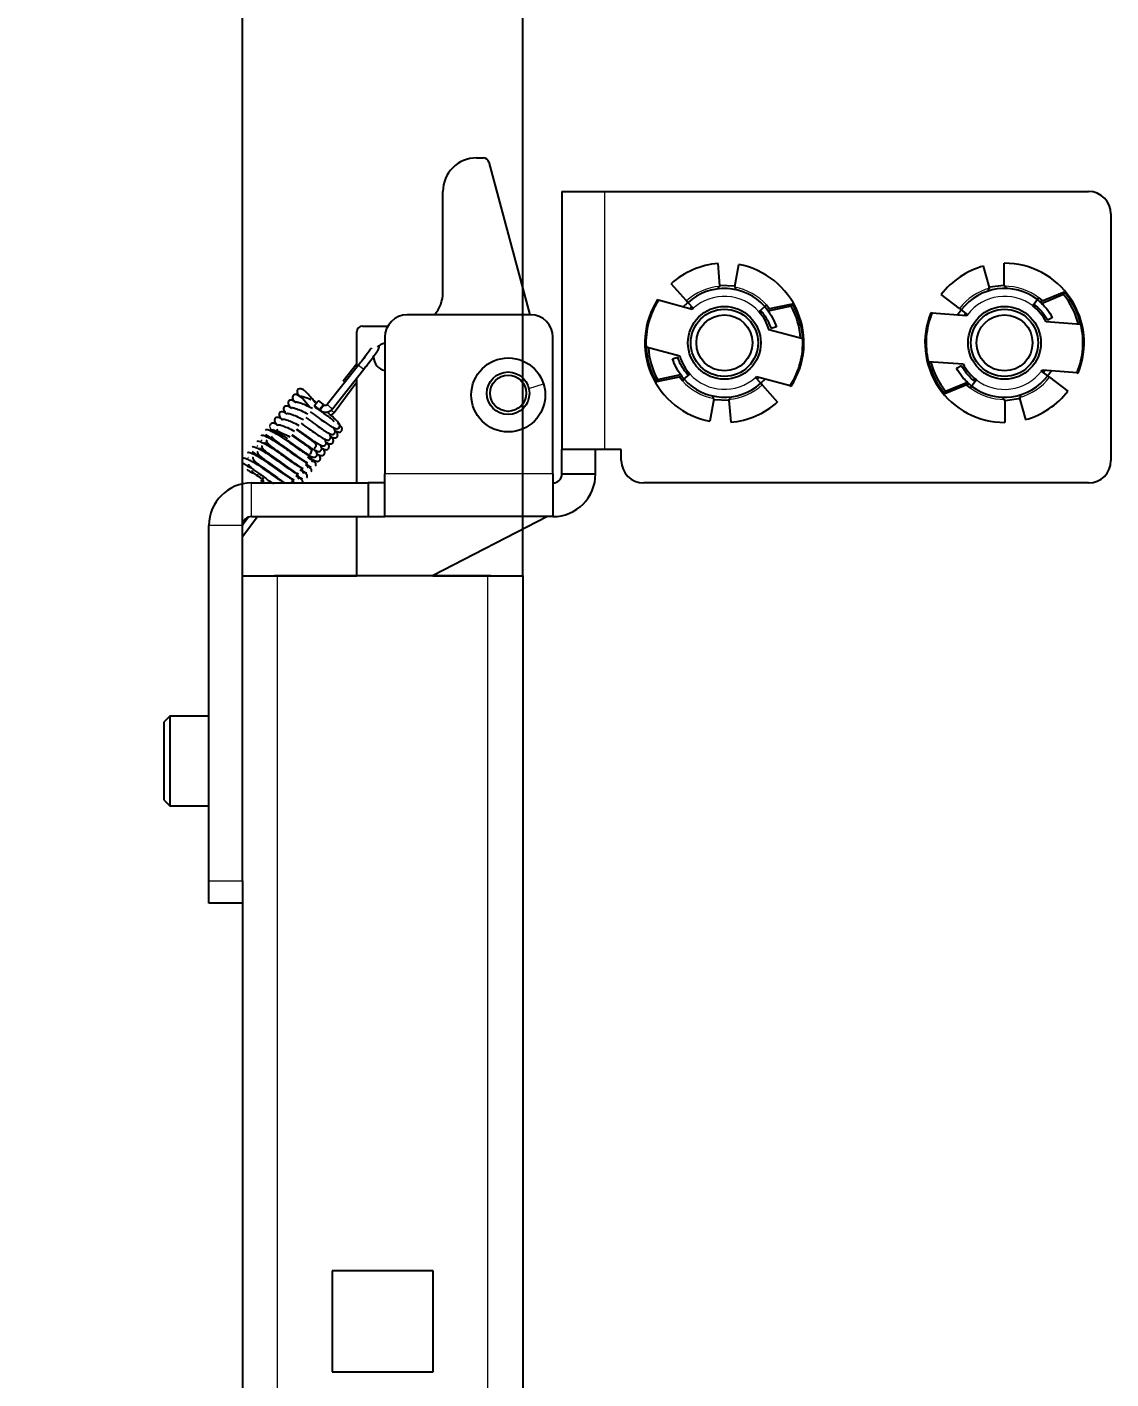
# Model space of a CAD drawing. Header units: millimetres. Extents: x -1019 to 1271, y -273 to 1986.
# Drawn here: x 104.4 to 201.1, y 1744.6 to 1865.2 of the extents above; entities that cross this region are included whole.
import ezdxf

# ---------------------------------------------------------------- set-up
doc = ezdxf.new("R2010")
doc.units = ezdxf.units.MM
doc.layers.add('FORMAT', color=7, linetype='Continuous')
doc.styles.add('SLDTEXTSTYLE0', font='TXT', dxfattribs={"width": 0.75})
doc.dimstyles.new('SLDDIMSTYLE1', dxfattribs={"dimtxt": 20, "dimasz": 10, "dimexe": 0, "dimexo": 0.0625, "dimgap": 5, "dimtad": 2, "dimdec": 1, "dimrnd": 1e-09, "dimzin": 12, "dimdsep": 46, "dimtxsty": 'SLDTEXTSTYLE0', "dimsah": 1, "dimcen": 0.09, "dimadec": 0, "dimazin": 3, "dimtfac": 1, "dimtmove": 0, "dimatfit": 0, "dimfxl": 0, "dimfrac": 2, "dimtolj": 1, "dimtzin": 12, "dimarcsym": 0})

# ---------------------------------------------------------------- blocks, each defined once
blk = doc.blocks.new('_D_6')
at = {"layer": 'FORMAT'}
for p, q in [((123.6, 1816.26), (123.6, 1882.36)), ((148.6, 1816.26), (148.6, 1882.36)), ((123.6, 1881.36), (104.37, 1881.36)), ((123.6, 1881.36), (148.6, 1881.36)), ((148.6, 1881.36), (167.83, 1881.36))]:
    blk.add_line(p, q, dxfattribs=at)
for points in [[(123.6, 1881.36), (113.6, 1882.9), (113.6, 1879.82)], [(148.6, 1881.36), (158.6, 1879.82), (158.6, 1882.9)]]:
    blk.add_solid(points, dxfattribs=at)
at = {"layer": 'FORMAT', "insert": (121.32, 1907.14), "char_height": 20, "attachment_point": 1, "style": 'SLDTEXTSTYLE0'}
blk.add_mtext('25', dxfattribs=at)

msp = doc.modelspace()

# ---------------------------------------------------------------- linework, layer by layer
at = {"color": 7, "linetype": 'Continuous', "lineweight": 25}
for p, q in [((144.48, 1853.55), (145.1, 1853.55)), ((145.58, 1853.18), (149.25, 1839.55)), ((141.48, 1841.55), (141.48, 1850.55)), ((152.1, 1850.55), (152.1, 1827.55)), ((152.1, 1850.55), (155.9, 1850.55)), ((155.9, 1850.55), (199.1, 1850.55)), ((201.1, 1848.55), (201.1, 1826.55)), ((166.19, 1842.14), (166.04, 1844.13)), ((167.53, 1842.07), (167.89, 1844.03)), ((190.26, 1841.98), (189.73, 1843.9)), ((191.58, 1842.16), (191.57, 1844.15)), ((163.22, 1840.8), (161.84, 1842.32)), ((167.48, 1842.11), (166.25, 1842.17)), ((191.52, 1842.18), (190.3, 1842.02)), ((160.76, 1840.83), (160.64, 1840.91)), ((163.72, 1840.04), (160.72, 1840.85)), ((162.92, 1840.26), (163.35, 1840.65)), ((163.22, 1840.8), (163.35, 1840.65)), ((163.35, 1840.65), (163.82, 1840.13)), ((187.58, 1840.11), (185.95, 1841.35)), ((194.54, 1840.91), (194.11, 1840.35)), ((194.66, 1841.07), (194.54, 1840.91)), ((194.66, 1841.07), (194.98, 1840.79)), ((194.75, 1840.7), (196.91, 1841.6)), ((196.85, 1841.36), (194.9, 1840.54)), ((196.85, 1841.36), (196.91, 1841.6)), ((149.3, 1839.55), (138.3, 1839.55)), ((163.69, 1840.28), (163.49, 1840.1)), ((170.2, 1840.29), (169.68, 1839.83)), ((169.97, 1839.76), (169.77, 1839.72)), ((169.79, 1839.93), (169.84, 1839.94)), ((170.35, 1840.43), (170.2, 1840.29)), ((170.35, 1840.43), (170.62, 1840.1)), ((170.37, 1840.05), (172.67, 1840.54)), ((172.56, 1840.31), (170.49, 1839.87)), ((172.56, 1840.31), (172.67, 1840.54)), ((185.16, 1839.69), (185.03, 1839.74)), ((188.22, 1839.46), (185.12, 1839.69)), ((187.38, 1839.52), (187.74, 1839.99)), ((187.58, 1840.11), (187.74, 1839.99)), ((187.74, 1839.99), (188.3, 1839.56)), ((188.14, 1839.68), (187.98, 1839.47)), ((188.22, 1839.62), (188.07, 1839.47)), ((194.2, 1840.47), (194.25, 1840.49)), ((194.41, 1840.34), (194.22, 1840.26)), ((134.3, 1838.55), (136.57, 1838.55)), ((173.59, 1837.4), (170.58, 1838.21)), ((171.24, 1838.47), (170.76, 1838.32)), ((198.4, 1838.69), (195.3, 1838.93)), ((195.89, 1839.3), (195.45, 1839.07)), ((133.8, 1834.87), (133.8, 1838.05)), ((136.3, 1837.55), (136.3, 1825.35)), ((151.3, 1825.35), (151.3, 1837.55)), ((159.61, 1836.69), (162.61, 1835.89)), ((161.96, 1835.63), (162.44, 1835.77)), ((133.95, 1835.07), (131.16, 1831.54)), ((131.63, 1831.17), (134.42, 1834.7)), ((133.8, 1835.18), (132.58, 1833.64)), ((134.42, 1834.7), (134.42, 1834.7)), ((184.79, 1835.4), (187.9, 1835.17)), ((187.3, 1834.79), (187.75, 1835.02)), ((195.46, 1834.11), (194.9, 1834.53)), ((194.97, 1834.48), (195.13, 1834.63)), ((194.98, 1834.64), (198.08, 1834.41)), ((195.06, 1834.41), (195.22, 1834.62)), ((195.81, 1834.58), (195.46, 1834.11)), ((131.78, 1830.85), (133.8, 1833.58)), ((133.8, 1824.55), (133.8, 1833.9)), ((162.83, 1834.05), (160.53, 1833.56)), ((160.53, 1833.56), (160.63, 1833.78)), ((160.63, 1833.78), (162.71, 1834.23)), ((162.85, 1833.67), (162.58, 1833.99)), ((162.85, 1833.67), (162.99, 1833.8)), ((162.99, 1833.8), (163.51, 1834.27)), ((163.23, 1834.34), (163.42, 1834.38)), ((163.4, 1834.17), (163.35, 1834.16)), ((169.84, 1833.44), (169.38, 1833.96)), ((169.47, 1834.05), (172.48, 1833.25)), ((169.51, 1833.82), (169.7, 1833.99)), ((170.28, 1833.84), (169.84, 1833.44)), ((169.98, 1833.3), (169.84, 1833.44)), ((188.45, 1833.4), (186.28, 1832.49)), ((186.34, 1832.73), (188.3, 1833.55)), ((188.66, 1833.19), (189.08, 1833.75)), ((188.79, 1833.76), (188.97, 1833.83)), ((188.99, 1833.63), (188.94, 1833.61)), ((195.62, 1833.99), (195.46, 1834.11)), ((195.62, 1833.99), (197.25, 1832.75)), ((198.04, 1834.41), (198.17, 1834.35)), ((169.98, 1833.3), (171.35, 1831.77)), ((172.43, 1833.26), (172.55, 1833.18)), ((186.28, 1832.49), (186.34, 1832.73)), ((188.54, 1833.03), (188.21, 1833.3)), ((188.54, 1833.03), (188.66, 1833.19)), ((192.94, 1832.11), (193.46, 1830.2)), ((130.04, 1831.41), (130.43, 1831.1)), ((130.8, 1831.57), (130.41, 1831.88)), ((130.43, 1831.1), (130.51, 1831.03)), ((130.88, 1831.5), (130.8, 1831.57)), ((131.16, 1831.54), (131.16, 1831.54)), ((165.67, 1832.02), (165.31, 1830.07)), ((165.72, 1831.99), (166.95, 1831.93)), ((167, 1831.95), (167.16, 1829.97)), ((191.62, 1831.93), (191.62, 1829.95)), ((191.67, 1831.91), (192.89, 1832.08)), ((126.12, 1829.78), (126.07, 1829.75)), ((125.67, 1828.9), (125.72, 1828.85)), ((126.07, 1829.41), (126.13, 1829.36)), ((124.47, 1827.37), (124.51, 1827.32)), ((124.87, 1827.88), (124.92, 1827.83)), ((125.27, 1828.39), (125.32, 1828.34)), ((125.56, 1827.32), (125.54, 1827.45)), ((125.96, 1827.84), (125.94, 1827.97)), ((126.36, 1828.35), (126.34, 1828.48)), ((155.9, 1827.55), (152.1, 1827.55)), ((152.1, 1825.35), (152.1, 1827.55)), ((155.1, 1825.35), (155.1, 1827.55)), ((157.4, 1827.55), (155.9, 1827.55)), ((157.4, 1826.55), (157.4, 1827.55)), ((123.66, 1826.35), (123.71, 1826.3)), ((124.06, 1826.86), (124.11, 1826.81)), ((124.76, 1826.29), (124.74, 1826.43)), ((125.16, 1826.8), (125.14, 1826.94)), ((123.98, 1825.77), (124.03, 1825.73)), ((124.9, 1825.21), (125.29, 1824.91)), ((125.29, 1824.91), (125.37, 1824.85)), ((136.3, 1821.55), (136.3, 1825.35)), ((151.3, 1825.35), (151.3, 1821.55)), ((152.1, 1825.35), (155.1, 1825.35)), ((124.4, 1824.55), (134.8, 1824.55)), ((125.27, 1824.68), (125.4, 1824.58)), ((125.4, 1824.56), (125.39, 1824.55)), ((126.02, 1824.55), (126.03, 1824.7)), ((134.8, 1824.55), (134.8, 1821.55)), ((136.3, 1824.55), (134.8, 1824.55)), ((199.1, 1824.55), (159.4, 1824.55)), ((124.12, 1821.5), (123.6, 1820.79)), ((123.66, 1821.06), (123.92, 1821.39)), ((123.71, 1819.93), (124.9, 1821.54)), ((124.4, 1821.55), (134.8, 1821.55)), ((133.8, 1816.25), (133.8, 1821.55)), ((134.8, 1821.55), (136.3, 1821.55)), ((151.3, 1821.55), (136.3, 1821.55)), ((150.8, 1821.55), (140.56, 1816.25)), ((120.6, 1789.05), (120.6, 1820.75)), ((123.6, 1789.05), (123.6, 1820.75)), ((123.6, 1819.78), (123.71, 1819.93)), ((123.71, 1819.93), (123.71, 1819.93)), ((123.6, 1816.25), (126.7, 1816.25)), ((126.7, 1816.26), (126.45, 1816.25)), ((126.7, 1816.26), (133.8, 1816.26)), ((145.5, 1816.25), (126.7, 1816.25)), ((140.58, 1816.26), (145.5, 1816.26)), ((145.5, 1816.25), (148.6, 1816.25)), ((148.6, 1816.25), (148.6, -55.38)), ((117.1, 1803.75), (116.6, 1803.25)), ((116.6, 1796.25), (116.6, 1803.25)), ((120.6, 1803.75), (117.1, 1803.75)), ((117.1, 1803.75), (117.1, 1795.75)), ((116.6, 1796.25), (117.1, 1795.75)), ((117.1, 1795.75), (120.6, 1795.75)), ((120.6, 1787.05), (120.6, 1789.05)), ((123.6, 1789.05), (123.6, 1787.05)), ((123.6, 1787.05), (120.6, 1787.05)), ((123.6, 1787.05), (123.6, -47.75)), ((140.6, 1754.25), (131.6, 1754.25)), ((131.6, 1754.25), (131.6, 1745.25)), ((140.6, 1745.25), (140.6, 1754.25)), ((131.6, 1745.25), (140.6, 1745.25))]:
    msp.add_line(p, q, dxfattribs=at)
at = {"color": 8, "linetype": 'Continuous', "lineweight": 18}
for p, q in [((155.9, 1850.55), (155.9, 1827.55)), ((133.95, 1835.07), (133.95, 1835.07)), ((149.15, 1832.98), (150.46, 1833.39)), ((151.3, 1825.35), (136.3, 1825.35)), ((124.4, 1821.55), (124.4, 1824.55)), ((123.6, 1820.75), (120.6, 1820.75)), ((126.7, 1816.25), (126.7, 1816.26)), ((126.7, 1816.25), (126.7, -43.13)), ((145.5, 1816.25), (145.5, 1816.26)), ((145.5, -58.28), (145.5, 1816.25)), ((120.6, 1789.05), (123.6, 1789.05))]:
    msp.add_line(p, q, dxfattribs=at)
at = {"color": 7, "linetype": 'Continuous', "lineweight": 25, "flags": 128}
for points in [[(130.04, 1831.41), (130.04, 1831.44), (130.06, 1831.5), (130.12, 1831.58), (130.18, 1831.67), (130.26, 1831.76), (130.33, 1831.83), (130.38, 1831.87), (130.41, 1831.88), (130.41, 1831.88)], [(124.89, 1821.55), (124.9, 1821.54), (124.89, 1821.55)]]:
    msp.add_lwpolyline(points, dxfattribs=at)
at = {"color": 8, "linetype": 'Continuous', "lineweight": 18, "flags": 128}
for points in [[(130.43, 1831.1), (130.43, 1831.1), (130.45, 1831.11), (130.49, 1831.16), (130.56, 1831.23), (130.63, 1831.32), (130.7, 1831.41), (130.76, 1831.49), (130.79, 1831.54), (130.8, 1831.57), (130.8, 1831.57)], [(125.4, 1824.56), (125.4, 1824.56), (125.42, 1824.55)]]:
    msp.add_lwpolyline(points, dxfattribs=at)
at = {"color": 7, "linetype": 'Continuous', "lineweight": 25}
for centre, radius in [((166.6, 1837.05), 3.25), ((166.6, 1837.05), 3), ((166.6, 1837.05), 2.5), ((191.6, 1837.05), 3.25), ((191.6, 1837.05), 3), ((191.6, 1837.05), 2.5), ((147.31, 1832.4), 3.3), ((147.3, 1832.55), 1.9), ((147.3, 1832.55), 1.61)]:
    msp.add_circle(centre, radius, dxfattribs=at)
for centre, radius, start, end in [((144.48, 1850.55), 3, 90, 180), ((145.1, 1853.05), 0.5, 15.0795, 90), ((199.1, 1848.55), 2, 0, 90), ((166.6, 1837.05), 7.1, 94.5192, 132.0192), ((166.6, 1837.05), 7.1, 327.0192, 79.5192), ((191.6, 1837.05), 7.1, 105.2121, 142.7121), ((191.6, 1837.05), 7.1, 337.7121, 90.2121), ((166.6, 1837.05), 4.85, 42.0192, 132.0192), ((191.6, 1837.05), 4.85, 52.7121, 142.7121), ((138.48, 1841.55), 3, 318.1897, 0), ((166.6, 1837.05), 7.1, 147.0192, 259.5192), ((166.6, 1837.05), 7, 147.1321, 182.9064), ((191.6, 1837.05), 6.8, 14.1439, 39.3765), ((191.6, 1837.05), 7, 13.5992, 40.5992), ((138.3, 1837.55), 2, 90, 180), ((149.3, 1837.55), 2, 0, 90), ((166.6, 1837.05), 4.15, 132.0192, 133.8162), ((166.6, 1837.05), 4.15, 16.2223, 42.0192), ((166.6, 1837.05), 6.8, 3.4511, 28.6836), ((166.6, 1837.05), 7, 2.9064, 29.9064), ((191.6, 1837.05), 7.1, 157.7121, 270.2121), ((191.6, 1837.05), 7, 157.825, 193.5992), ((191.6, 1837.05), 4.15, 142.7121, 144.5091), ((191.6, 1837.05), 4.15, 26.9151, 52.7121), ((134.3, 1838.05), 0.5, 90, 180), ((191.6, 1837.05), 7, 337.825, 13.5992), ((136.55, 1835.8), 1.25, 101.537, 137.2226), ((166.6, 1837.05), 7, 327.1321, 2.9064), ((136.55, 1835.8), 1.25, 180, 258.463), ((166.6, 1837.05), 7, 182.9064, 209.9064), ((166.6, 1837.05), 6.8, 183.4511, 208.6836), ((166.6, 1837.05), 4.15, 196.2223, 222.0192), ((191.6, 1837.05), 7, 193.5992, 220.5992), ((191.6, 1837.05), 6.8, 194.1439, 219.3765), ((191.6, 1837.05), 4.15, 206.9151, 232.7121), ((191.6, 1837.05), 4.15, 322.7121, 324.5091), ((135.2, 1836.74), 4.05, 229.7314, 232.4533), ((166.6, 1837.05), 4.85, 222.0192, 312.0192), ((166.6, 1837.05), 4.15, 312.0192, 313.8162), ((191.6, 1837.05), 4.85, 232.7121, 322.7121), ((191.6, 1837.05), 7.1, 285.2121, 322.7121), ((166.6, 1837.05), 7.1, 274.5192, 312.0192), ((159.4, 1826.55), 2, 180, 270), ((199.1, 1826.55), 2, 270, 0), ((151.3, 1825.35), 3.8, 270, 0), ((151.3, 1825.35), 0.8, 270, 0), ((124.4, 1820.75), 3.8, 90, 180), ((124.4, 1820.75), 0.8, 90, 180), ((145.5, 1813.16), 3.1, 85.3967, 90)]:
    msp.add_arc(centre, radius, start, end, dxfattribs=at)
at = {"color": 8, "linetype": 'Continuous', "lineweight": 18}
for centre, radius, start, end in [((166.6, 1837.05), 5.05, 94.5192, 132.0192), ((166.6, 1837.05), 5.05, 42.0192, 79.5192), ((191.6, 1837.05), 5.05, 105.2121, 142.7121), ((191.6, 1837.05), 5.05, 52.7121, 90.2121), ((166.6, 1837.05), 4.15, 42.0192, 132.0192), ((191.6, 1837.05), 4.15, 52.7121, 142.7121), ((145, 1848.57), 17.44, 230.7113, 232.6809), ((191.6, 1837.05), 4.15, 232.7121, 322.7121), ((166.6, 1837.05), 5.05, 222.0192, 259.5192), ((166.6, 1837.05), 4.15, 222.0192, 312.0192), ((191.6, 1837.05), 5.05, 285.2121, 322.7121), ((166.6, 1837.05), 5.05, 274.5192, 312.0192), ((191.6, 1837.05), 5.05, 232.7121, 270.2121), ((128.53, 1832.98), 2.78, 315.5111, 327.8892), ((142.07, 1844.87), 17.22, 230.7026, 232.6978), ((137.33, 1838.79), 9.69, 233.0415, 235.052), ((126.31, 1829.6), 0.295, 115.8344, 267.3472), ((124.31, 1825.95), 1.43, 313.3522, 323.8809), ((124.37, 1825.9), 1.45, 313.3721, 323.9619), ((125.25, 1822.22), 2.75, 233.1851, 236.0311)]:
    msp.add_arc(centre, radius, start, end, dxfattribs=at)
at = {"color": 7, "linetype": 'Continuous', "lineweight": 25}
for points, knots in [([(166.05, 1841.87), (166.09, 1842.01), (166.14, 1842.18), (166.23, 1842.12), (166.25, 1842.11)], [0, 0, 0, 0, 0.832234, 1, 1, 1, 1]), ([(167.65, 1841.78), (167.62, 1841.93), (167.59, 1842.11), (167.49, 1842.05), (167.47, 1842.05)], [0, 0, 0, 0, 0.832234, 1, 1, 1, 1]), ([(190.16, 1841.68), (190.18, 1841.83), (190.19, 1842.01), (190.3, 1841.96), (190.31, 1841.96)], [0, 0, 0, 0, 0.832234, 1, 1, 1, 1]), ([(191.75, 1841.9), (191.7, 1842.03), (191.63, 1842.2), (191.54, 1842.13), (191.53, 1842.12)], [0, 0, 0, 0, 0.832234, 1, 1, 1, 1]), ([(194.54, 1840.91), (194.83, 1840.64), (195.35, 1840.17), (195.73, 1839.57), (195.89, 1839.3)], [0, 0, 0, 0, 0.559866, 1, 1, 1, 1]), ([(169.83, 1839.96), (170.05, 1839.68), (170.44, 1839.18), (170.66, 1838.58), (170.76, 1838.32)], [0, 0, 0, 0, 0.559785, 1, 1, 1, 1]), ([(170.2, 1840.29), (170.44, 1839.98), (170.87, 1839.42), (171.12, 1838.76), (171.24, 1838.47)], [0, 0, 0, 0, 0.559866, 1, 1, 1, 1]), ([(194.23, 1840.51), (194.5, 1840.27), (194.98, 1839.85), (195.3, 1839.31), (195.45, 1839.07)], [0, 0, 0, 0, 0.5597848, 1, 1, 1, 1]), ([(135.1, 1836.61), (135.08, 1836.57), (135, 1836.45), (134.73, 1836.08), (134.35, 1835.57), (134.07, 1835.22), (133.95, 1835.07)], [0, 0, 0, 0, 0.120445, 0.428404, 0.764758, 1, 1, 1, 1]), ([(134.42, 1834.7), (134.51, 1834.81), (134.77, 1835.14), (135.18, 1835.67), (135.55, 1836.18), (135.7, 1836.42), (135.76, 1836.53), (135.78, 1836.6), (135.79, 1836.68), (135.78, 1836.73), (135.77, 1836.76)], [0, 0, 0, 0, 0.122972, 0.357795, 0.597296, 0.840144, 0.906241, 0.947144, 0.977555, 1, 1, 1, 1]), ([(163.37, 1834.14), (163.15, 1834.42), (162.75, 1834.92), (162.53, 1835.51), (162.44, 1835.77)], [0, 0, 0, 0, 0.5597848, 1, 1, 1, 1]), ([(162.99, 1833.8), (162.76, 1834.12), (162.33, 1834.68), (162.07, 1835.34), (161.96, 1835.63)], [0, 0, 0, 0, 0.559866, 1, 1, 1, 1]), ([(188.66, 1833.19), (188.37, 1833.45), (187.84, 1833.93), (187.47, 1834.53), (187.3, 1834.79)], [0, 0, 0, 0, 0.559866, 1, 1, 1, 1]), ([(188.96, 1833.59), (188.69, 1833.82), (188.22, 1834.24), (187.89, 1834.78), (187.75, 1835.02)], [0, 0, 0, 0, 0.559785, 1, 1, 1, 1]), ([(129.54, 1831.37), (129.35, 1831.61), (129.05, 1832), (128.65, 1832.34), (128.35, 1832.46), (128.16, 1832.43), (128.07, 1832.31), (128.04, 1832.06), (128.19, 1831.89), (128.28, 1831.77)], [0, 0, 0, 0, 0.254321, 0.402331, 0.510907, 0.662194, 0.742939, 0.830862, 1, 1, 1, 1]), ([(130.09, 1831.7), (129.85, 1832.01), (129.51, 1832.46), (129.06, 1832.85), (128.75, 1832.97), (128.56, 1832.94), (128.47, 1832.82), (128.44, 1832.57), (128.59, 1832.4), (128.68, 1832.28)], [0, 0, 0, 0, 0.298435, 0.437746, 0.539892, 0.682205, 0.758172, 0.840902, 1, 1, 1, 1]), ([(128.78, 1832.3), (128.77, 1832.3), (128.75, 1832.28), (128.85, 1832.3), (129.15, 1832.22), (129.47, 1832.1), (129.68, 1832), (129.7, 1831.99)], [0, 0, 0, 0, 0.021612, 0.277034, 0.594005, 0.961278, 1, 1, 1, 1]), ([(130.29, 1831.64), (130.17, 1831.74), (129.97, 1831.92), (129.8, 1832.07), (129.73, 1832.13)], [0, 0, 0, 0, 0.5956653, 1, 1, 1, 1]), ([(165.55, 1832.31), (165.58, 1832.17), (165.61, 1831.99), (165.71, 1832.04), (165.72, 1832.05)], [0, 0, 0, 0, 0.832234, 1, 1, 1, 1]), ([(167.15, 1832.23), (167.11, 1832.09), (167.06, 1831.91), (166.96, 1831.98), (166.95, 1831.99)], [0, 0, 0, 0, 0.832234, 1, 1, 1, 1]), ([(191.45, 1832.2), (191.5, 1832.06), (191.56, 1831.89), (191.65, 1831.96), (191.67, 1831.97)], [0, 0, 0, 0, 0.832234, 1, 1, 1, 1]), ([(193.03, 1832.41), (193.02, 1832.27), (193, 1832.09), (192.9, 1832.13), (192.88, 1832.14)], [0, 0, 0, 0, 0.832234, 1, 1, 1, 1]), ([(127.59, 1830.66), (127.53, 1830.71), (127.39, 1830.84), (127.14, 1830.93), (126.95, 1830.9), (126.86, 1830.77), (126.84, 1830.55), (126.97, 1830.39), (127.05, 1830.29)], [0, 0, 0, 0, 0.121175, 0.288044, 0.520616, 0.644684, 0.779737, 1, 1, 1, 1]), ([(128, 1831.17), (127.94, 1831.22), (127.79, 1831.35), (127.54, 1831.44), (127.35, 1831.41), (127.27, 1831.28), (127.24, 1831.07), (127.36, 1830.91), (127.44, 1830.82)], [0, 0, 0, 0, 0.122989, 0.292154, 0.527908, 0.653694, 0.790632, 1, 1, 1, 1]), ([(128.4, 1831.67), (128.34, 1831.73), (128.2, 1831.86), (127.95, 1831.95), (127.75, 1831.92), (127.67, 1831.8), (127.64, 1831.58), (127.76, 1831.44), (127.83, 1831.35)], [0, 0, 0, 0, 0.124856, 0.296386, 0.535417, 0.662971, 0.801849, 1, 1, 1, 1]), ([(127.98, 1831.28), (128, 1831.28), (128.03, 1831.27), (128.34, 1831.21), (128.83, 1831.01), (129.23, 1830.81), (129.44, 1830.71)], [0, 0, 0, 0, 0.148836, 0.396558, 0.683727, 1, 1, 1, 1]), ([(128.39, 1831.79), (128.4, 1831.78), (128.44, 1831.78), (128.75, 1831.72), (129.23, 1831.52), (129.63, 1831.32), (129.84, 1831.22)], [0, 0, 0, 0, 0.149242, 0.397523, 0.685271, 1, 1, 1, 1]), ([(131.78, 1830.01), (131.76, 1830.04), (131.73, 1830.12), (131.5, 1830.29), (131.19, 1830.52), (130.85, 1830.76), (130.45, 1831.05), (130.16, 1831.26), (130.01, 1831.36)], [0, 0, 0, 0, 0.134267, 0.352185, 0.489336, 0.645657, 0.817803, 1, 1, 1, 1]), ([(130.51, 1831.03), (130.6, 1830.98), (130.77, 1830.87), (131.08, 1830.85), (131.37, 1830.93), (131.55, 1831.06), (131.62, 1831.15), (131.63, 1831.17)], [0, 0, 0, 0, 0.241852, 0.482958, 0.724075, 0.954441, 1, 1, 1, 1]), ([(131.16, 1831.54), (131.15, 1831.52), (131.11, 1831.48), (131.04, 1831.46), (130.96, 1831.46), (130.91, 1831.48), (130.89, 1831.5), (130.88, 1831.5)], [0, 0, 0, 0, 0.241711, 0.48172, 0.722059, 0.953296, 1, 1, 1, 1]), ([(126.5, 1829.83), (126.48, 1829.84), (126.43, 1829.87), (126.37, 1829.89), (126.3, 1829.89), (126.22, 1829.88), (126.15, 1829.85), (126.12, 1829.81), (126.11, 1829.8)], [0, 0, 0, 0, 0.16821, 0.334597, 0.492682, 0.639712, 0.895455, 1, 1, 1, 1]), ([(126.79, 1829.64), (126.72, 1829.69), (126.58, 1829.82), (126.35, 1829.91), (126.24, 1829.87), (126.19, 1829.85)], [0, 0, 0, 0, 0.263202, 0.622339, 1, 1, 1, 1]), ([(127.19, 1830.15), (127.13, 1830.2), (126.98, 1830.33), (126.73, 1830.42), (126.54, 1830.39), (126.46, 1830.26), (126.43, 1830.03), (126.57, 1829.87), (126.66, 1829.76)], [0, 0, 0, 0, 0.119412, 0.284052, 0.513532, 0.635931, 0.769152, 1, 1, 1, 1]), ([(126.77, 1829.75), (126.78, 1829.75), (126.82, 1829.75), (127.12, 1829.69), (127.61, 1829.49), (128.02, 1829.29), (128.23, 1829.18)], [0, 0, 0, 0, 0.147626, 0.393684, 0.679125, 1, 1, 1, 1]), ([(127.17, 1830.26), (127.19, 1830.26), (127.22, 1830.25), (127.53, 1830.2), (128.02, 1830), (128.42, 1829.8), (128.63, 1829.69)], [0, 0, 0, 0, 0.148028, 0.394639, 0.680654, 1, 1, 1, 1]), ([(127.58, 1830.77), (127.59, 1830.77), (127.63, 1830.76), (127.93, 1830.7), (128.42, 1830.51), (128.83, 1830.31), (129.04, 1830.2)], [0, 0, 0, 0, 0.148432, 0.395597, 0.682188, 1, 1, 1, 1]), ([(128.84, 1829.87), (129.06, 1829.71), (129.49, 1829.4), (130.08, 1828.99), (130.52, 1828.69), (130.9, 1828.46), (131.13, 1828.36), (131.3, 1828.38), (131.4, 1828.45), (131.47, 1828.57), (131.46, 1828.74), (131.4, 1828.86), (131.27, 1829), (131.26, 1829)], [0, 0, 0, 0, 0.15508, 0.29788, 0.419005, 0.519987, 0.674799, 0.726992, 0.761209, 0.792065, 0.843578, 0.998885, 1, 1, 1, 1]), ([(129.24, 1830.38), (129.47, 1830.22), (129.9, 1829.91), (130.49, 1829.5), (130.92, 1829.2), (131.3, 1828.97), (131.53, 1828.87), (131.71, 1828.89), (131.81, 1828.96), (131.87, 1829.09), (131.86, 1829.25), (131.81, 1829.37), (131.67, 1829.51), (131.67, 1829.51)], [0, 0, 0, 0, 0.155938, 0.298743, 0.419834, 0.520845, 0.675692, 0.727886, 0.762101, 0.792954, 0.844457, 0.999762, 1, 1, 1, 1]), ([(129.64, 1830.89), (129.87, 1830.73), (130.3, 1830.42), (130.89, 1830), (131.33, 1829.71), (131.71, 1829.48), (131.94, 1829.38), (132.11, 1829.4), (132.21, 1829.47), (132.28, 1829.6), (132.27, 1829.76), (132.1, 1830.01), (131.69, 1830.42), (131.32, 1830.74), (131.16, 1830.89)], [0, 0, 0, 0, 0.120536, 0.230319, 0.323379, 0.401055, 0.520119, 0.560242, 0.586543, 0.610259, 0.649844, 0.769232, 0.897485, 1, 1, 1, 1]), ([(131.47, 1830.61), (131.48, 1830.61), (131.59, 1830.65), (131.69, 1830.75), (131.77, 1830.84), (131.78, 1830.85)], [0, 0, 0, 0, 0.1335936, 0.8570244, 1, 1, 1, 1]), ([(131.85, 1829.21), (131.98, 1829.15), (132.15, 1829.07), (132.32, 1829.1), (132.42, 1829.18), (132.49, 1829.3), (132.47, 1829.47), (132.37, 1829.63), (132.16, 1829.82), (132.1, 1829.88)], [0, 0, 0, 0, 0.28745, 0.384932, 0.449404, 0.50739, 0.602413, 0.886142, 1, 1, 1, 1]), ([(129.26, 1826.38), (129.23, 1826.39), (129.18, 1826.42), (128.98, 1826.54), (128.74, 1826.7), (128.41, 1826.93), (128.02, 1827.2), (127.54, 1827.55), (126.99, 1827.94), (126.42, 1828.3), (125.93, 1828.58), (125.57, 1828.74), (125.3, 1828.82), (125.28, 1828.76), (125.27, 1828.73)], [0, 0, 0, 0, 0.0714296, 0.1410831, 0.205433, 0.2627143, 0.3529382, 0.4190339, 0.5075199, 0.6319909, 0.7064074, 0.7927459, 0.891142, 1, 1, 1, 1]), ([(129.67, 1826.89), (129.64, 1826.9), (129.58, 1826.93), (129.39, 1827.05), (129.14, 1827.21), (128.81, 1827.44), (128.42, 1827.71), (127.95, 1828.05), (127.4, 1828.45), (126.82, 1828.81), (126.33, 1829.08), (125.97, 1829.25), (125.7, 1829.33), (125.68, 1829.27), (125.67, 1829.24)], [0, 0, 0, 0, 0.070834, 0.14046, 0.204799, 0.262083, 0.352331, 0.418393, 0.506857, 0.631338, 0.705759, 0.792061, 0.890442, 1, 1, 1, 1]), ([(125.69, 1828.87), (125.77, 1828.8), (125.93, 1828.66), (126.21, 1828.54), (126.34, 1828.48)], [0, 0, 0, 0, 0.505287, 1, 1, 1, 1]), ([(126.1, 1829.38), (126.18, 1829.31), (126.34, 1829.17), (126.74, 1829), (127.15, 1828.79), (127.46, 1828.61), (127.62, 1828.52)], [0, 0, 0, 0, 0.25864, 0.513489, 0.757273, 1, 1, 1, 1]), ([(126.16, 1828.73), (126.21, 1828.66), (126.29, 1828.52), (126.64, 1828.25), (127.09, 1827.93), (127.62, 1827.56), (128.15, 1827.17), (128.62, 1826.84), (128.98, 1826.6), (129.27, 1826.41), (129.36, 1826.37), (129.41, 1826.35)], [0, 0, 0, 0, 0.129197, 0.241784, 0.328839, 0.439376, 0.58409, 0.673647, 0.775514, 0.886613, 1, 1, 1, 1]), ([(126.43, 1829.31), (126.39, 1829.28), (126.31, 1829.23), (126.41, 1829.24), (126.71, 1829.18), (127.21, 1828.98), (127.61, 1828.78), (127.83, 1828.67)], [0, 0, 0, 0, 0.186775, 0.339781, 0.529853, 0.7504, 1, 1, 1, 1]), ([(126.75, 1828.97), (126.75, 1828.97), (126.74, 1829.08), (126.71, 1829.22), (126.69, 1829.34)], [0, 0, 0, 0, 0.071377, 1, 1, 1, 1]), ([(129.64, 1827.13), (129.64, 1827.14), (129.68, 1827.17), (129.82, 1827.41), (129.71, 1827.56), (129.48, 1827.75), (129.16, 1827.98), (128.82, 1828.22), (128.42, 1828.51), (128.14, 1828.71), (128, 1828.81)], [0, 0, 0, 0, 0.020358, 0.271473, 0.38853, 0.543783, 0.641621, 0.75302, 0.87555, 1, 1, 1, 1]), ([(128.03, 1828.85), (128.25, 1828.69), (128.68, 1828.38), (129.27, 1827.97), (129.71, 1827.67), (130.09, 1827.44), (130.32, 1827.34), (130.5, 1827.36), (130.6, 1827.43), (130.67, 1827.55), (130.66, 1827.72), (130.6, 1827.84), (130.46, 1827.98), (130.46, 1827.98)], [0, 0, 0, 0, 0.153363, 0.296153, 0.417346, 0.518269, 0.67301, 0.725203, 0.759423, 0.790284, 0.841817, 0.997129, 1, 1, 1, 1]), ([(130.02, 1827.62), (130.03, 1827.63), (130.07, 1827.66), (130.22, 1827.92), (130.11, 1828.07), (129.88, 1828.26), (129.57, 1828.49), (129.23, 1828.73), (128.83, 1829.02), (128.54, 1829.22), (128.4, 1829.32)], [0, 0, 0, 0, 0.06549, 0.304753, 0.416324, 0.564262, 0.657467, 0.763613, 0.880393, 1, 1, 1, 1]), ([(128.43, 1829.36), (128.66, 1829.2), (129.09, 1828.89), (129.67, 1828.48), (130.11, 1828.18), (130.49, 1827.95), (130.72, 1827.85), (130.9, 1827.87), (131, 1827.94), (131.07, 1828.06), (131.06, 1828.23), (131, 1828.35), (130.86, 1828.49), (130.86, 1828.49)], [0, 0, 0, 0, 0.154222, 0.297017, 0.418176, 0.519128, 0.673905, 0.726098, 0.760317, 0.791174, 0.842698, 0.998007, 1, 1, 1, 1]), ([(131.05, 1828.17), (131.06, 1828.17), (131.22, 1828.08), (131.37, 1828.03), (131.55, 1828.05), (131.65, 1828.13), (131.71, 1828.25), (131.71, 1828.42), (131.59, 1828.56), (131.5, 1828.67)], [0, 0, 0, 0, 0.0119545, 0.3331035, 0.442062, 0.5141322, 0.5789571, 0.6852096, 1, 1, 1, 1]), ([(131.45, 1828.69), (131.45, 1828.69), (131.62, 1828.6), (131.76, 1828.55), (131.94, 1828.58), (132.04, 1828.65), (132.1, 1828.78), (132.09, 1828.94), (131.98, 1829.08), (131.89, 1829.19)], [0, 0, 0, 0, 0.004376, 0.328637, 0.438627, 0.511376, 0.576808, 0.684045, 1, 1, 1, 1]), ([(128.46, 1825.36), (128.43, 1825.37), (128.37, 1825.4), (128.17, 1825.52), (127.93, 1825.69), (127.59, 1825.91), (127.2, 1826.19), (126.73, 1826.53), (126.18, 1826.92), (125.61, 1827.29), (125.11, 1827.56), (124.76, 1827.72), (124.5, 1827.8), (124.47, 1827.74), (124.46, 1827.71)], [0, 0, 0, 0, 0.072622, 0.142331, 0.206702, 0.263977, 0.354153, 0.420316, 0.508847, 0.633296, 0.707705, 0.794116, 0.892543, 1, 1, 1, 1]), ([(124.48, 1827.34), (124.57, 1827.27), (124.73, 1827.13), (125.01, 1827), (125.14, 1826.94)], [0, 0, 0, 0, 0.510022, 1, 1, 1, 1]), ([(128.86, 1825.87), (128.83, 1825.88), (128.78, 1825.91), (128.58, 1826.03), (128.33, 1826.19), (128, 1826.42), (127.61, 1826.7), (127.14, 1827.04), (126.58, 1827.43), (126.01, 1827.8), (125.52, 1828.07), (125.16, 1828.23), (124.9, 1828.31), (124.88, 1828.25), (124.86, 1828.22)], [0, 0, 0, 0, 0.072026, 0.141707, 0.206067, 0.263346, 0.353545, 0.419675, 0.508183, 0.632643, 0.707056, 0.793431, 0.891842, 1, 1, 1, 1]), ([(124.95, 1827.37), (124.93, 1827.34), (124.88, 1827.28), (125.08, 1826.99), (125.42, 1826.73), (125.87, 1826.41), (126.4, 1826.03), (126.93, 1825.65), (127.4, 1825.32), (127.76, 1825.08), (128.06, 1824.88), (128.15, 1824.84), (128.2, 1824.82)], [0, 0, 0, 0, 0.1427499, 0.2619936, 0.3570662, 0.4306182, 0.5240847, 0.6464493, 0.7220785, 0.8081681, 0.9021378, 1, 1, 1, 1]), ([(125.14, 1827.66), (125.15, 1827.65), (125.24, 1827.58), (125.4, 1827.52), (125.54, 1827.45)], [0, 0, 0, 0, 0.062159, 1, 1, 1, 1]), ([(125.36, 1827.88), (125.33, 1827.85), (125.28, 1827.79), (125.48, 1827.5), (125.83, 1827.23), (126.27, 1826.92), (126.8, 1826.54), (127.34, 1826.16), (127.8, 1825.83), (128.16, 1825.59), (128.46, 1825.39), (128.56, 1825.35), (128.6, 1825.33)], [0, 0, 0, 0, 0.1433357, 0.2625594, 0.3576734, 0.4312447, 0.5247108, 0.6470744, 0.7227357, 0.8088403, 0.9028002, 1, 1, 1, 1]), ([(125.55, 1828.17), (125.55, 1828.16), (125.64, 1828.09), (125.8, 1828.03), (125.94, 1827.97)], [0, 0, 0, 0, 0.062662, 1, 1, 1, 1]), ([(125.76, 1828.39), (125.73, 1828.36), (125.69, 1828.3), (125.89, 1828.01), (126.23, 1827.74), (126.68, 1827.43), (127.21, 1827.05), (127.74, 1826.66), (128.21, 1826.34), (128.57, 1826.09), (128.87, 1825.9), (128.96, 1825.86), (129.01, 1825.84)], [0, 0, 0, 0, 0.1439216, 0.2631249, 0.3582809, 0.4318714, 0.5253369, 0.6476999, 0.7233932, 0.8095128, 0.9034626, 1, 1, 1, 1]), ([(127.63, 1828.34), (127.85, 1828.18), (128.28, 1827.87), (128.86, 1827.46), (129.3, 1827.17), (129.68, 1826.93), (129.92, 1826.83), (130.09, 1826.85), (130.19, 1826.92), (130.26, 1827.04), (130.26, 1827.21), (130.2, 1827.33), (130.06, 1827.47), (130.05, 1827.47)], [0, 0, 0, 0, 0.152505, 0.295288, 0.416515, 0.51741, 0.672115, 0.724307, 0.758529, 0.789392, 0.840935, 0.99625, 1, 1, 1, 1]), ([(130.25, 1827.14), (130.27, 1827.13), (130.44, 1827.04), (130.6, 1826.98), (130.78, 1827.01), (130.87, 1827.08), (130.94, 1827.21), (130.93, 1827.38), (130.87, 1827.49), (130.73, 1827.63), (130.73, 1827.63)], [0, 0, 0, 0, 0.026667, 0.341775, 0.448732, 0.519486, 0.583132, 0.687475, 0.998784, 1, 1, 1, 1]), ([(130.65, 1827.66), (130.66, 1827.65), (130.83, 1827.56), (130.98, 1827.5), (131.16, 1827.53), (131.26, 1827.61), (131.33, 1827.73), (131.32, 1827.9), (131.2, 1828.04), (131.12, 1828.15)], [0, 0, 0, 0, 0.019383, 0.33748, 0.445428, 0.516833, 0.581062, 0.68635, 1, 1, 1, 1]), ([(127.3, 1824.55), (127.23, 1824.59), (127.1, 1824.68), (126.78, 1824.9), (126.39, 1825.17), (125.92, 1825.52), (125.36, 1825.91), (124.79, 1826.27), (124.3, 1826.54), (123.95, 1826.71), (123.69, 1826.78), (123.67, 1826.72), (123.66, 1826.69)], [0, 0, 0, 0, 0.062108, 0.129924, 0.236653, 0.315079, 0.419967, 0.567307, 0.655413, 0.757825, 0.874412, 1, 1, 1, 1]), ([(123.68, 1826.32), (123.76, 1826.25), (123.92, 1826.11), (124.2, 1825.98), (124.34, 1825.92)], [0, 0, 0, 0, 0.513134, 1, 1, 1, 1]), ([(128.05, 1824.85), (128.03, 1824.86), (127.97, 1824.89), (127.77, 1825.01), (127.52, 1825.18), (127.19, 1825.41), (126.8, 1825.68), (126.32, 1826.02), (125.77, 1826.42), (125.2, 1826.78), (124.71, 1827.05), (124.36, 1827.21), (124.09, 1827.29), (124.07, 1827.23), (124.06, 1827.2)], [0, 0, 0, 0, 0.073219, 0.142955, 0.207336, 0.264609, 0.354761, 0.420957, 0.509511, 0.633948, 0.708354, 0.794802, 0.893243, 1, 1, 1, 1]), ([(124.13, 1826.22), (124.12, 1826.21), (124.12, 1826.17), (124.28, 1825.97), (124.61, 1825.71), (125.06, 1825.4), (125.58, 1825.02), (126.05, 1824.68), (126.3, 1824.51), (126.36, 1824.47)], [0, 0, 0, 0, 0.012735, 0.231791, 0.406235, 0.541237, 0.712882, 0.937603, 1, 1, 1, 1]), ([(124.55, 1826.86), (124.52, 1826.83), (124.48, 1826.77), (124.67, 1826.48), (125.01, 1826.22), (125.46, 1825.9), (125.99, 1825.53), (126.53, 1825.14), (126.99, 1824.82), (127.24, 1824.64), (127.33, 1824.58), (127.34, 1824.58)], [0, 0, 0, 0, 0.175544, 0.32281, 0.440155, 0.530953, 0.646365, 0.797463, 0.890809, 0.997094, 1, 1, 1, 1]), ([(129.19, 1826.4), (129.21, 1826.4), (129.25, 1826.39), (129.28, 1826.36), (129.3, 1826.35)], [0, 0, 0, 0, 0.42738, 1, 1, 1, 1]), ([(129.37, 1825.93), (129.4, 1825.95), (129.46, 1825.99), (129.39, 1826.17), (129.27, 1826.33), (129.22, 1826.4)], [0, 0, 0, 0, 0.382442, 0.756726, 1, 1, 1, 1]), ([(129.23, 1826.23), (129.24, 1826.23), (129.38, 1826.14), (129.57, 1826.03), (129.67, 1825.98), (129.72, 1825.96)], [0, 0, 0, 0, 0.015212, 0.502555, 1, 1, 1, 1]), ([(129.57, 1825.99), (129.54, 1826), (129.48, 1826.03), (129.35, 1826.1), (129.25, 1826.16), (129.25, 1826.16)], [0, 0, 0, 0, 0.492704, 0.973233, 1, 1, 1, 1]), ([(129.41, 1826.89), (129.47, 1826.85), (129.66, 1826.73), (129.97, 1826.56), (130.21, 1826.46), (130.39, 1826.49), (130.49, 1826.56), (130.55, 1826.68), (130.54, 1826.85), (130.48, 1826.97), (130.34, 1827.1), (130.34, 1827.1)], [0, 0, 0, 0, 0.0758843, 0.2364077, 0.4831255, 0.5668872, 0.6223008, 0.6721488, 0.7538797, 0.9976813, 1, 1, 1, 1]), ([(129.77, 1826.44), (129.8, 1826.46), (129.86, 1826.5), (129.77, 1826.71), (129.64, 1826.9), (129.53, 1827.03), (129.52, 1827.04)], [0, 0, 0, 0, 0.332523, 0.65538, 0.968405, 1, 1, 1, 1]), ([(129.96, 1826.51), (129.93, 1826.53), (129.87, 1826.55), (129.71, 1826.64), (129.57, 1826.73), (129.52, 1826.75)], [0, 0, 0, 0, 0.410274, 0.813616, 1, 1, 1, 1]), ([(129.59, 1826.91), (129.61, 1826.91), (129.66, 1826.9), (129.69, 1826.87), (129.7, 1826.86)], [0, 0, 0, 0, 0.426986, 1, 1, 1, 1]), ([(129.83, 1826.53), (129.83, 1826.53), (129.86, 1826.54), (129.91, 1826.53), (129.98, 1826.52), (130.02, 1826.49), (130.05, 1826.48)], [0, 0, 0, 0, 0.044292, 0.355485, 0.683075, 1, 1, 1, 1]), ([(130.1, 1826.08), (130.12, 1826.11), (130.18, 1826.15), (130.09, 1826.35), (129.93, 1826.53), (129.86, 1826.62)], [0, 0, 0, 0, 0.348014, 0.68511, 1, 1, 1, 1]), ([(129.88, 1826.53), (129.9, 1826.53), (129.95, 1826.52), (129.98, 1826.5), (130, 1826.49)], [0, 0, 0, 0, 0.44173, 1, 1, 1, 1]), ([(124, 1825.75), (124.09, 1825.68), (124.25, 1825.55), (124.54, 1825.43), (124.68, 1825.37)], [0, 0, 0, 0, 0.512882, 1, 1, 1, 1]), ([(124.44, 1825.66), (124.44, 1825.66), (124.43, 1825.62), (124.59, 1825.42), (124.93, 1825.18), (125.24, 1824.97), (125.4, 1824.86), (125.43, 1824.85)], [0, 0, 0, 0, 0.015317, 0.405251, 0.715817, 0.956158, 1, 1, 1, 1]), ([(127.98, 1824.87), (128, 1824.87), (128.04, 1824.86), (128.07, 1824.83), (128.09, 1824.82)], [0, 0, 0, 0, 0.459115, 1, 1, 1, 1]), ([(128.8, 1824.95), (128.77, 1824.96), (128.71, 1824.98), (128.54, 1825.08), (128.4, 1825.16), (128.36, 1825.19)], [0, 0, 0, 0, 0.416086, 0.81554, 1, 1, 1, 1]), ([(128.39, 1825.38), (128.4, 1825.38), (128.45, 1825.37), (128.48, 1825.34), (128.49, 1825.33)], [0, 0, 0, 0, 0.426495, 1, 1, 1, 1]), ([(128.57, 1824.91), (128.59, 1824.93), (128.65, 1824.97), (128.59, 1825.15), (128.46, 1825.31), (128.41, 1825.38)], [0, 0, 0, 0, 0.377296, 0.752518, 1, 1, 1, 1]), ([(128.42, 1825.21), (128.44, 1825.2), (128.59, 1825.1), (128.8, 1824.98), (128.9, 1824.94), (128.95, 1824.92)], [0, 0, 0, 0, 0.052345, 0.518112, 1, 1, 1, 1]), ([(128.72, 1824.97), (128.74, 1824.96), (128.79, 1824.95), (128.82, 1824.93), (128.84, 1824.92)], [0, 0, 0, 0, 0.440988, 1, 1, 1, 1]), ([(129.18, 1825.47), (129.15, 1825.48), (129.09, 1825.5), (128.93, 1825.6), (128.79, 1825.68), (128.75, 1825.71)], [0, 0, 0, 0, 0.414161, 0.814903, 1, 1, 1, 1]), ([(128.94, 1824.52), (128.96, 1824.54), (129.02, 1824.59), (128.95, 1824.75), (128.83, 1824.9), (128.78, 1824.96)], [0, 0, 0, 0, 0.38733, 0.771624, 1, 1, 1, 1]), ([(128.79, 1825.89), (128.81, 1825.89), (128.85, 1825.88), (128.88, 1825.85), (128.9, 1825.84)], [0, 0, 0, 0, 0.427242, 1, 1, 1, 1]), ([(128.97, 1825.42), (129, 1825.44), (129.05, 1825.48), (128.99, 1825.66), (128.86, 1825.82), (128.81, 1825.89)], [0, 0, 0, 0, 0.379873, 0.754627, 1, 1, 1, 1]), ([(129.01, 1825.48), (129.03, 1825.48), (129.07, 1825.49), (129.14, 1825.49), (129.21, 1825.47), (129.25, 1825.45), (129.27, 1825.43)], [0, 0, 0, 0, 0.2122902, 0.4675259, 0.736213, 1, 1, 1, 1]), ([(129.02, 1825.6), (129.07, 1825.57), (129.23, 1825.48), (129.29, 1825.45), (129.34, 1825.44)], [0, 0, 0, 0, 0.307856, 1, 1, 1, 1]), ([(129.11, 1825.49), (129.13, 1825.48), (129.17, 1825.48), (129.21, 1825.45), (129.22, 1825.44)], [0, 0, 0, 0, 0.441798, 1, 1, 1, 1]), ([(129.32, 1825.04), (129.35, 1825.06), (129.4, 1825.11), (129.34, 1825.27), (129.21, 1825.42), (129.16, 1825.48)], [0, 0, 0, 0, 0.389937, 0.77371, 1, 1, 1, 1]), ([(129.42, 1826.01), (129.43, 1826.01), (129.47, 1826.02), (129.52, 1826.01), (129.59, 1826), (129.64, 1825.97), (129.66, 1825.96)], [0, 0, 0, 0, 0.122445, 0.407654, 0.707892, 1, 1, 1, 1]), ([(129.5, 1826.01), (129.52, 1826.01), (129.56, 1826), (129.59, 1825.98), (129.61, 1825.96)], [0, 0, 0, 0, 0.442019, 1, 1, 1, 1]), ([(129.71, 1825.56), (129.74, 1825.58), (129.79, 1825.63), (129.72, 1825.8), (129.6, 1825.95), (129.55, 1826)], [0, 0, 0, 0, 0.392535, 0.775786, 1, 1, 1, 1]), ([(125.37, 1824.85), (125.38, 1824.83), (125.42, 1824.79), (125.44, 1824.72), (125.44, 1824.64), (125.42, 1824.59), (125.4, 1824.57), (125.4, 1824.56)], [0, 0, 0, 0, 0.241895, 0.484471, 0.726557, 0.955709, 1, 1, 1, 1]), ([(128.22, 1824.52), (128.18, 1824.54), (128.12, 1824.57), (128.01, 1824.64), (127.97, 1824.67)], [0, 0, 0, 0, 0.574471, 1, 1, 1, 1]), ([(128.2, 1824.55), (128.19, 1824.59), (128.17, 1824.66), (128.06, 1824.8), (128.01, 1824.87)], [0, 0, 0, 0, 0.504298, 1, 1, 1, 1]), ([(128.02, 1824.7), (128.04, 1824.68), (128.13, 1824.63), (128.19, 1824.59), (128.23, 1824.57)], [0, 0, 0, 0, 0.233817, 1, 1, 1, 1])]:
    msp.add_open_spline(points, degree=3, knots=knots, dxfattribs=at)
for points in [[(124.91, 1825.32), (124.9, 1825.29), (124.88, 1825.24), (124.89, 1825.22), (124.9, 1825.21)], [(125.28, 1824.79), (125.27, 1824.76), (125.25, 1824.71), (125.26, 1824.69), (125.27, 1824.68)]]:
    msp.add_open_spline(points, degree=3, dxfattribs=at)

# ---------------------------------------------------------------- dimensions: what is measured, and where the dimension line sits
at = {"layer": 'FORMAT'}
dim = msp.add_linear_dim(base=(148.6, 1881.36), p1=(123.6, 1816.25), p2=(148.6, 1816.25), dimstyle='SLDDIMSTYLE1', dxfattribs=at)
dim.commit()
dim.dimension.update_dxf_attribs({"geometry": '_D_6', "text_midpoint": (136.1, 1881.36), "dimtype": 160})

doc.saveas('drawing.dxf')
